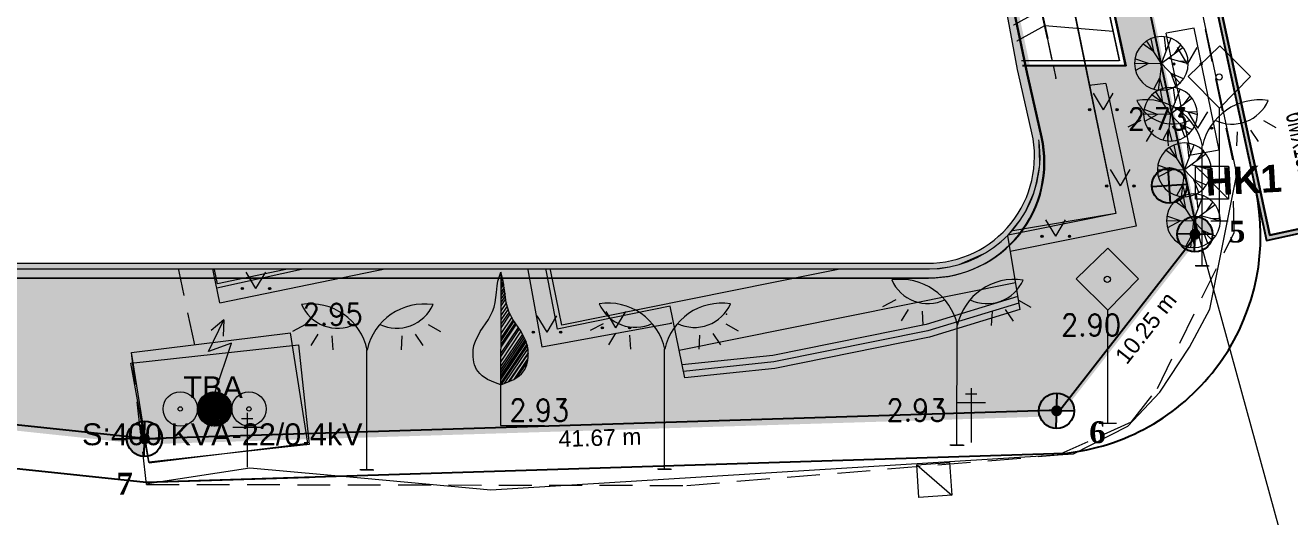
# Model space of a CAD drawing. Header units: millimetres. Extents: x 583747 to 595948, y 2304962 to 2309584.
# Drawn here: x 595658.7 to 595716.4, y 2307167.6 to 2307190.1 of the extents above; entities that cross this region are included whole.
import ezdxf
from ezdxf.enums import TextEntityAlignment as Align
from ezdxf.xclip import XClip

# ---------------------------------------------------------------- set-up
doc = ezdxf.new("R2010")
doc.units = ezdxf.units.MM
doc.set_wipeout_variables(frame=1)
for name, pattern in [('DASH', [0.35, 0.25, -0.1]), ('HIDDEN', [0.375, 0.25, -0.125]), ('{Long Duong}', [2.3, 1.5, -0.8]), ('{qui hoach}', [1.3, 0, -1.3])]:
    doc.linetypes.add(name, pattern=pattern)
for name, color, linetype, lineweight in [('00_bo_sdd', 7, 'Continuous', 30), ('00_nen', 8, 'Continuous', 5), ('AUDIT_I_220808132811-11', 7, 'Continuous', 9), ('bo dat CXCL', 95, 'Continuous', 18), ('Code Cao do', 7, 'Continuous', 0), ('Duong RG Thua', 7, 'Continuous', 0), ('Ghi chu nha', 7, 'Continuous', 0), ('GT NEW', 1, 'Continuous', 13), ('hatch', 45, 'Continuous', 5), ('KT-Chu viet', 255, 'Continuous', 20), ('KT-DV', 7, 'Continuous', 0), ('KT-NEN', 7, 'Continuous', 0), ('KT-Net khuat', 8, 'HIDDEN', 18), ('KT-Net thay', 7, 'Continuous', 20), ('KT-TMB', 7, 'Continuous', 0), ('Level 15', 7, 'Continuous', 0), ('Long Duong_ Phan Cach chat lieu rair mat', 7, 'Continuous', 0), ('moc', 7, 'Continuous', 0), ('Nen dc cb Hong bang', 253, 'Continuous', 60), ('Nghia dia_ Ghi chu §T XH', 7, 'Continuous', 0)]:
    doc.layers.add(name, color=color, linetype=linetype, lineweight=lineweight)
for name, color, linetype in [('A-GLAZ', 135, 'Continuous'), ('AFP-KERB-LINE', 2, 'Continuous'), ('K2', 2, 'Continuous'), ('KT-Kich thuoc', 159, 'Continuous')]:
    doc.layers.add(name, color=color, linetype=linetype)
doc.layers.add('A-TREES', color=7, linetype='Continuous', lineweight=5, true_color=0x4b833f)
doc.layers.add('KT-Vat lieu', color=250, linetype='Continuous', plot=False)
doc.styles.add('Style-.VnArial', font='Vnarial.ttf')
doc.styles.add('Style-STANDARD', font='STANDARD.shx')
doc.styles.add('style6', font='VHAVANB.TTF')
doc.styles.add('VnAvantH', font='VHAVAN.TTF')

# ---------------------------------------------------------------- blocks, each defined once
blk = doc.blocks.new('road')
at = {"layer": 'AFP-KERB-LINE'}
blk.add_line((3611005, 1163389), (3572047, 1147798), dxfattribs=at)
blk.add_lwpolyline([(3611005, 1163389), (3611456, 1163638, 0.430766), (3615082, 1177713), (3541132, 1295305), (3530686, 1310379, 0.534164), (3514065, 1310106), (3507801, 1300401)], format="xyb", dxfattribs=at)
at = {"layer": 'AFP-KERB-LINE', "elevation": 0}
blk.add_lwpolyline([(3572174, 1147849), (3572047, 1147798), (3551626, 1142723, -0.685086), (3475557, 1251490)], format="xyb", dxfattribs=at)
blk = doc.blocks.new('Tree')
for p, q in [((487324, 312329), (487470, 311867)), ((487813, 311436), (488148, 312404)), ((487974, 311902), (487960, 312449)), ((487974, 311902), (488380, 312288)), ((487050, 312107), (487470, 311867)), ((487819, 311432), (487178, 312231)), ((487813, 311436), (486790, 311387)), ((486823, 311654), (487333, 311413)), ((486977, 310843), (487813, 311436)), ((487813, 311436), (487804, 311436)), ((487813, 311436), (487813, 311444)), ((487813, 311436), (487813, 311427)), ((487813, 311436), (487821, 311436)), ((487813, 311436), (488815, 311227)), ((487813, 311436), (488295, 310532)), ((488836, 311401), (488359, 311322)), ((488763, 311057), (488359, 311322)), ((487313, 311081), (486910, 310952)), ((487536, 311239), (487499, 310462)), ((488054, 310984), (488456, 310663)), ((488054, 310984), (488100, 310472)), ((487524, 310836), (487406, 310519))]:
    blk.add_line(p, q)
blk.add_circle((487813, 311436), 1024)
blk = doc.blocks.new('DV')
at = {"layer": 'bo dat CXCL'}
h = blk.add_hatch(dxfattribs=at)
h.set_pattern_fill('GRASS', color=256, scale=20, angle=6e-14)
edge = h.paths.add_edge_path()
edge.add_line((641697, 78089), (641941, 78142))
edge.add_line((641941, 78142), (646822, 55502))
edge.add_line((646822, 55502), (642109, 55502))
edge.add_arc((642109, 55496), 6, 89.99999, 192.16599)
edge.add_line((642104, 55495), (642830, 52123))
edge.add_arc((637740, 51393), 5142, -89.00784, 8.1644, ccw=False)
edge.add_line((637829, 46252), (592692, 46252))
edge.add_line((592692, 46252), (584124, 46252))
edge.add_arc((584124, 46246), 6, 90, 198.27337)
edge.add_line((584118, 46244), (585710, 41424))
edge.add_arc((591405, 43312), 6000, 198.34107, 211.88987)
edge.add_line((586311, 40142), (602148, 38465))
edge.add_arc((602148, 38471), 6, 263.95437, 271.8104)
edge.add_line((602148, 38465), (643794, 39781))
edge.add_arc((643793, 39787), 6, 271.81029, 321.98729)
edge.add_line((643798, 39784), (650107, 47855))
edge.add_line((650107, 47855), (648465, 55470))
edge.add_line((648465, 55470), (642424, 83494))
edge.add_arc((643495, 81256), 2481, 115.5641, 179.94888)
edge.add_line((641014, 81258), (641697, 78089))
for p in [(643616, 54949), (628573, 44153)]:
    blk.add_point(p)
at = {"layer": 'A-GLAZ'}
blk.add_line((637829, 46252, 0), (592692, 46252, 0), dxfattribs=at)
blk.add_arc((637740, 51393, 0), 5142, 270.99216, 8.16438, dxfattribs=at)
at = {"layer": 'AFP-KERB-LINE'}
for p, q in [((643796, 39781), (612199, 38783)), ((612199, 38783), (602011, 38461))]:
    blk.add_line(p, q, dxfattribs=at)
at = {"layer": 'AFP-KERB-LINE', "elevation": 0}
for points in [[(648465, 55470), (642012, 85409)], [(643796, 39781), (650107, 47855), (648465, 55470)], [(602148, 38465), (586311, 40142)]]:
    blk.add_lwpolyline(points, dxfattribs=at)
blk.add_lwpolyline([(609515, 36697), (602074, 36462), (581149, 38676, -0.108011), (552332, 48337, -0.108011)], format="xyb", dxfattribs=at)
at = {"layer": 'GT NEW', "color": 31}
for p, q in [((641697, 78089), (646512, 55752)), ((641941, 78142), (646822, 55502)), ((642048, 55752), (646512, 55752)), ((642102, 55502), (646822, 55502))]:
    blk.add_line(p, q, dxfattribs=at)
at = {"layer": 'KT-Net khuat', "linetype": 'HIDDEN', "ltscale": 3000, "elevation": 0}
blk.add_lwpolyline([(638764, 77457), (643616, 54949)], dxfattribs=at)
at = {"layer": 'A-TREES', "xscale": -1.2, "yscale": 1.2, "zscale": 1.199999999999996, "rotation": 71.72236063323176}
for p in [(1186892, 494254, 0), (1187309, 491930, 0), (1187941, 489390, 0), (1188357, 487066, 0)]:
    blk.add_blockref('Tree', p, dxfattribs=at)
at = {"layer": 'AFP-KERB-LINE'}
ref = blk.add_blockref('road', (-3147123, 179596, 0), dxfattribs=dict(at, rotation=340.0000000045929))
XClip(ref).set_block_clipping_path([(3424978.7776903473, 904726.3076186823), (3853099.8617473282, 1060549.6388383387), (3670662.8681027722, 1561791.1594749615), (3242541.7840457913, 1405967.828255306)])
blk = doc.blocks.new('nen dc cb Hong bang')
at = {"layer": '00_nen', "linetype": 'ByBlock', "lineweight": -2}
h = blk.add_hatch(dxfattribs=at)
h.set_pattern_fill('ANSI35', color=0, scale=0.2, angle=20, style=0)
h.set_pattern_definition([(65, (218.028403, 134.96522), (-0.045315389, 0.021130913), []), (65, (218.061626, 134.97731), (-0.045315389, 0.021130913), [0.0625, -0.0125, 0, -0.0125])])
edge = h.paths.add_edge_path()
edge.add_arc((-50.047, -8.01), 0.785, 0, 360)
at = {"layer": '00_bo_sdd', "color": 0, "linetype": 'ByBlock', "lineweight": -2}
blk.add_line((-10.555, 14.853, -62.12), (0, 0), dxfattribs=at)
at = {"layer": '00_nen', "color": 0, "linetype": 'ByBlock', "lineweight": -2}
for p, q in [((-9.567, 20.798, -62.12), (-8.932, 20.689, -62.12)), ((-10.517, 19.899, -62.12), (-10.336, 19.284, -62.12)), ((-9.981, 20.179, -62.12), (-9.465, 19.814, -62.12)), ((-14.83, 18.883, -62.12), (-15.284, 18.377, -62.12)), ((-14.153, 18.661, -62.12), (-14.276, 18.063, -62.12)), ((-13.524, 18.805, -62.12), (-13.268, 18.217, -62.12)), ((-9.927, 13.601, -62.12), (-11.802, 18.75, -62.12)), ((-9.927, 13.601, -62.12), (-11.802, 18.75, -62.12)), ((-10.257, 15.658, -62.12), (-9.505, 15.932, -62.12)), ((-9.664, 13.697, -62.12), (-10.228, 13.491, -62.12)), ((-10.191, 13.505, -62.12), (-9.627, 13.71, -62.12)), ((-17.27, 9.251, -62.12), (-16.634, 9.142, -62.12)), ((-18.219, 8.352, -62.12), (-18.038, 7.737, -62.12)), ((-17.683, 8.633, -62.12), (-17.167, 8.267, -62.12)), ((-22.532, 7.336, -62.12), (-22.986, 6.83, -62.12)), ((-21.855, 7.114, -62.12), (-21.978, 6.516, -62.12)), ((-21.226, 7.258, -62.12), (-20.97, 6.67, -62.12)), ((-17.63, 2.054, -62.12), (-19.504, 7.204, -62.12)), ((-17.63, 2.054, -62.12), (-19.504, 7.204, -62.12)), ((-11.886, 5.224, -62.12), (-11.135, 5.497, -62.12)), ((-29.449, 3.651, -62.12), (-28.813, 3.542, -62.12)), ((-29.862, 3.032, -62.12), (-29.346, 2.667, -62.12)), ((-30.398, 2.752, -62.12), (-30.217, 2.137, -62.12)), ((-39.733, 2.086, -62.12), (-39.767, 1.946, -62.12)), ((-39.664, 1.997, -62.12), (-39.713, 1.796, -62.12)), ((-39.621, 1.917, -62.12), (-39.678, 1.702, -62.12)), ((-39.597, 1.873, -62.12), (-39.658, 1.645, -62.12)), ((-39.53, 1.749, -62.12), (-39.596, 1.476, -62.12)), ((-34.711, 1.736, -62.12), (-35.165, 1.23, -62.12)), ((-17.367, 2.15, -62.12), (-17.93, 1.945, -62.12)), ((-17.893, 1.958, -62.12), (-17.329, 2.164, -62.12)), ((-39.471, 1.64, -62.12), (-39.548, 1.345, -62.12)), ((-39.404, 1.516, -62.12), (-39.494, 1.194, -62.12)), ((-39.354, 1.394, -62.12), (-39.439, 1.044, -62.12)), ((-39.287, 1.27, -62.12), (-39.384, 0.894, -62.12)), ((-34.034, 1.514, -62.12), (-34.157, 0.916, -62.12)), ((-33.406, 1.658, -62.12), (-33.149, 1.07, -62.12)), ((-29.809, -3.546, -62.12), (-31.683, 1.603, -62.12)), ((-29.809, -3.546, -62.12), (-31.683, 1.603, -62.12)), ((-39.197, 1.125, -62.12), (-39.309, 0.687, -62.12)), ((-39.105, 0.985, -62.12), (-39.234, 0.48, -62.12)), ((-39.019, 0.868, -62.12), (-39.165, 0.292, -62.12)), ((-38.931, 0.76, -62.12), (-39.097, 0.104, -62.12)), ((-38.86, 0.68, -62.12), (-39.042, -0.046, -62.12)), ((-38.737, 0.576, -62.12), (-38.953, -0.29, -62.12)), ((-38.639, 0.484, -62.12), (-38.878, -0.497, -62.12)), ((-38.581, 0.441, -62.12), (-38.837, -0.61, -62.12)), ((-38.497, 0.386, -62.12), (-38.782, -0.76, -62.12)), ((-38.439, 0.344, -62.12), (-38.741, -0.873, -62.12)), ((-38.298, 0.243, -62.12), (-38.646, -1.136, -62.12)), ((-38.24, 0.201, -62.12), (-38.598, -1.268, -62.12)), ((-38.123, 0.118, -62.12), (-38.516, -1.493, -62.12)), ((-38.123, 0.118, -62.12), (-38.516, -1.493, -62.12)), ((-38.012, 0.014, -62.12), (-38.44, -1.7, -62.12)), ((-37.946, -0.047, -62.12), (-38.392, -1.832, -62.12)), ((-37.881, -0.107, -62.12), (-38.345, -1.963, -62.12)), ((-37.816, -0.168, -62.12), (-38.297, -2.095, -62.12)), ((-37.766, -0.22, -62.12), (-38.256, -2.207, -62.12)), ((-37.742, -0.238, -62.12), (-38.242, -2.245, -62.12)), ((-37.663, -0.338, -62.12), (-38.18, -2.414, -62.12)), ((-37.623, -0.385, -62.12), (-38.139, -2.478, -62.12)), ((-37.556, -0.505, -62.12), (-38.023, -2.378, -62.12)), ((-42.201, -1.043, -62.12), (-41.566, -1.152, -62.12)), ((-37.471, -0.696, -62.12), (-37.863, -2.235, -62.12)), ((-37.464, -0.715, -62.12), (-37.842, -2.219, -62.12)), ((-37.398, -0.938, -62.12), (-37.67, -2.054, -62.12)), ((-37.369, -1.076, -62.12), (-37.586, -1.942, -62.12)), ((-42.615, -1.661, -62.12), (-42.099, -2.027, -62.12)), ((-43.151, -1.942, -62.12), (-42.97, -2.557, -62.12)), ((-47.464, -2.958, -62.12), (-47.918, -3.464, -62.12)), ((-46.787, -3.18, -62.12), (-46.91, -3.778, -62.12)), ((-46.158, -3.036, -62.12), (-45.902, -3.624, -62.12)), ((-42.562, -8.24, -62.12), (-44.436, -3.09, -62.12)), ((-42.562, -8.24, -62.12), (-44.436, -3.09, -62.12)), ((-29.546, -3.45, -62.12), (-30.11, -3.656, -62.12)), ((-30.072, -3.642, -62.12), (-29.508, -3.437, -62.12)), ((-50.047, -8.01, -62.12), (-49.778, -8.747, -62.12)), ((-42.298, -8.144, -62.12), (-42.862, -8.349, -62.12)), ((-42.825, -8.336, -62.12), (-42.261, -8.13, -62.12))]:
    blk.add_line(p, q, dxfattribs=at)
at = {"layer": '00_nen', "color": 0, "linetype": 'ByBlock', "lineweight": -2, "elevation": -62.12, "flags": 128}
for points in [[(-51.757, -12.266), (-47.611, -9.982), (-42.537, -8.639), (-36.934, -7.157), (-12.489, 3.507), (-10.604, 5.552), (-9.759, 7.507), (-9.198, 9.908), (-8.912, 11.86), (-9.875, 18.066), (-16.905, 29.308), (-33.739, 56.305), (-43.424, 71.631), (-44.026, 71.906), (-44.744, 72.093), (-45.179, 72.218), (-46.269, 72.319)], [(-69.422, 54.566), (-47.449, 68.094), (-14.447, 14.489), (-36.46, 1.028), (-39.126, 5.358)], [(-39.131, 5.356), (-51.886, -2.601), (-82.523, 46.488), (-69.422, 54.566)]]:
    blk.add_lwpolyline(points, dxfattribs=at)
at = {"layer": '00_nen', "color": 0, "linetype": 'ByBlock', "lineweight": -2, "elevation": -62.12}
for points in [[(-9.881, 15.795), (-11.646, 20.644), (-13.492, 21.504), (-12.617, 23.313), (-10.823, 22.476), (-11.646, 20.644)], [(-11.767, 17.766), (-9.844, 16.87)], [(-11.511, 5.36), (-13.275, 10.209), (-15.121, 11.07), (-14.247, 12.878), (-12.452, 12.041), (-13.275, 10.209)], [(-38.153, -2.489), (-38.4, -2.494), (-38.795, -2.467), (-39.08, -2.401), (-39.222, -2.342), (-39.425, -2.206), (-39.581, -2.044), (-39.656, -1.937), (-39.764, -1.728), (-39.88, -1.416), (-39.913, -1.232), (-39.92, -1.013), (-39.869, -0.532), (-39.706, 0.12), (-39.651, 0.528), (-39.654, 0.739), (-39.679, 0.957), (-39.777, 1.398), (-39.857, 1.704), (-39.889, 1.908), (-39.911, 2.341)], [(-39.911, 2.341), (-37.517, -4.237), (-35.638, -3.553)], [(-38.153, -2.489), (-37.961, -2.334), (-37.676, -2.059), (-37.5, -1.826), (-37.429, -1.69), (-37.361, -1.455), (-37.346, -1.23), (-37.357, -1.1), (-37.408, -0.871), (-37.52, -0.557), (-37.617, -0.396), (-37.755, -0.225), (-38.112, 0.108), (-38.657, 0.502), (-38.952, 0.783), (-39.081, 0.947), (-39.201, 1.132), (-39.412, 1.531), (-39.66, 1.991), (-39.911, 2.341)], [(-19.052, 0.59), (-17.074, -0.177)], [(-51.04, -4.039), (-51.425, -4.698)], [(-50.295, -7.266), (-50.353, -4.929), (-51.212, -5.64), (-51.04, -4.039), (-50.815, -4.754)]]:
    blk.add_lwpolyline(points, dxfattribs=at)
for points in [[(-11.767, 17.766), (-10.357, 18.28), (-9.844, 16.87), (-11.254, 16.357)], [(-19.052, 0.59), (-17.68, 1.196), (-17.074, -0.177), (-18.446, -0.782)]]:
    blk.add_lwpolyline(points, close=True, dxfattribs=at)
at = {"layer": '00_nen', "color": 0, "linetype": 'ByBlock', "lineweight": -2, "elevation": -62.12, "flags": 128}
blk.add_lwpolyline([(-45.424, -8.057), (-52.036, -11.319), (-54.35, -7.352), (-47.456, -3.938)], close=True, dxfattribs=at)
at = {"layer": '00_nen', "color": 0, "linetype": 'ByBlock', "lineweight": -2}
for centre, radius in [((-12.153, 21.966, -62.12), 0.141), ((-13.783, 11.531, -62.12), 0.141), ((-48.572, -7.473, -62.12), 0.785), ((-50.047, -8.01, -62.12), 0.785), ((-48.572, -7.473, -62.12), 0.1), ((-51.521, -8.547, -62.12), 0.785), ((-51.521, -8.547, -62.12), 0.1)]:
    blk.add_circle(centre, radius, dxfattribs=at)
for centre, radius, start, end in [((-9.151, 19.116, -62.12), 2.665, 101.38229, 187.95879), ((-11.477, 21.845, -62.12), 1.804, 264.60741, 356.27474), ((-14.042, 17.335, -62.12), 2.665, 32.04121, 118.61771), ((-14.014, 20.922, -62.12), 1.804, 223.72526, 315.39259), ((-16.853, 7.569, -62.12), 2.665, 101.38229, 187.95879), ((-19.179, 10.299, -62.12), 1.804, 264.60741, 356.27474), ((-21.744, 5.789, -62.12), 2.665, 32.04121, 118.61771), ((-21.716, 9.375, -62.12), 1.804, 223.72526, 315.39259), ((-29.032, 1.969, -62.12), 2.665, 101.38229, 187.95879), ((-31.359, 4.698, -62.12), 1.804, 264.60741, 356.27474), ((-33.923, 0.188, -62.12), 2.665, 32.04121, 118.61771), ((-33.895, 3.775, -62.12), 1.804, 223.72526, 315.39259), ((-41.785, -2.725, -62.12), 2.665, 101.38229, 187.95879), ((-44.111, 0.005, -62.12), 1.804, 264.60741, 356.27474), ((-46.676, -4.505, -62.12), 2.665, 32.04121, 118.61771), ((-46.648, -0.919, -62.12), 1.804, 223.72526, 315.39259)]:
    blk.add_arc(centre, radius, start, end, dxfattribs=at)
blk = doc.blocks.new('COT_DI_1')
at = {"layer": 'Nghia dia_ Ghi chu §T XH', "color": 7, "linetype": 'Continuous', "lineweight": 0}
for p, q in [((0, 49.7), (0, 0)), ((-13.1, 36.7), (13.1, 36.7)), ((-5.2, 44.5), (5.2, 44.5))]:
    blk.add_line(p, q, dxfattribs=at)
blk = doc.blocks.new('hoa')
at = {"linetype": 'ByBlock', "lineweight": -2}
for points in [[(-67.6, 0, 1), (-57.4, 0, 1)], [(57.4, 0, 1), (67.6, 0, 1)]]:
    blk.add_hatch(color=0, dxfattribs=at).paths.add_polyline_path(points)
at = {"color": 0, "linetype": 'ByBlock', "lineweight": -2}
for q in [(-45, 75), (45, 75)]:
    blk.add_line((0, 0), q, dxfattribs=at)
for centre in [(-62.5, 0), (62.5, 0)]:
    blk.add_circle(centre, 5.06, dxfattribs=at)
blk = doc.blocks.new('hk')
at = {"layer": 'K2'}
h = blk.add_hatch(color=256, dxfattribs=at)
h.dxf.hatch_style = 1
h.paths.add_polyline_path([(-79.57, 95.74), (-79.57, 94.3), (-78.13, 94.3, 0.006031), (-78.13, 94.33, 0.407166)])
h.paths.add_polyline_path([(-79.57, 94.3), (-81.01, 94.3, 0.006031), (-81.01, 94.26, 0.407166), (-79.57, 92.86)])
for p, q in [((-79.57, 92.86), (-79.57, 95.74)), ((-78.13, 94.3), (-81.01, 94.3))]:
    blk.add_line(p, q, dxfattribs=at)
blk.add_circle((-79.57, 94.3), 1.44, dxfattribs=at)
blk = doc.blocks.new('wwww1')
at = {"layer": 'Duong RG Thua', "color": 7, "lineweight": 0}
for p, q in [((595695.585, 2307243.169), (595707.074, 2307187.354)), ((595667.369, 2307177.42), (595655.543, 2307234.885)), ((595707.074, 2307187.354), (595708.28, 2307181.506)), ((595708.28, 2307181.506), (595703.307, 2307180.672)), ((595681.796, 2307181.3), (595667.23, 2307178.094)), ((595681.796, 2307181.3), (595682.773, 2307176.211)), ((595703.307, 2307180.672), (595703.904, 2307177.111)), ((595703.7, 2307178.329), (595688.347, 2307175.245)), ((595663.335, 2307175.146), (595670.594, 2307176.044)), ((595671.394, 2307171.004), (595670.594, 2307176.044)), ((595664.135, 2307170.106), (595663.335, 2307175.146)), ((595664.135, 2307170.106), (595671.394, 2307171.004))]:
    blk.add_line(p, q, dxfattribs=at)
at = {"layer": 'Duong RG Thua', "color": 7, "linetype": 'Continuous', "lineweight": 0}
for p, q in [((595711.868, 2307189.971), (595710.584, 2307189.746)), ((595713.004, 2307184.392), (595711.868, 2307189.971)), ((595711.721, 2307184.168), (595710.584, 2307189.746)), ((595707.822, 2307187.443), (595707.074, 2307187.354)), ((595713.004, 2307184.392), (595711.721, 2307184.168)), ((595667.369, 2307177.42), (595681.19, 2307180.264)), ((595681.19, 2307180.264), (595682.07, 2307175.416)), ((595687.94, 2307177.261), (595682.773, 2307176.211)), ((595688.599, 2307173.995), (595687.94, 2307177.261)), ((595682.07, 2307175.416), (595687.978, 2307176.489))]:
    blk.add_line(p, q, dxfattribs=at)
at = {"layer": 'Duong RG Thua', "color": 7, "linetype": 'Continuous', "lineweight": 0, "flags": 128}
for points in [[(595707.822, 2307187.443), (595709.213, 2307180.921), (595703.459, 2307179.765)], [(595703.804, 2307177.708), (595699.627, 2307176.436), (595692.619, 2307175.02), (595688.48, 2307174.586)], [(595703.854, 2307177.409), (595699.7, 2307176.145), (595692.665, 2307174.723), (595688.539, 2307174.29)], [(595703.904, 2307177.111), (595699.774, 2307175.853), (595692.71, 2307174.426), (595688.599, 2307173.995)]]:
    blk.add_lwpolyline(points, dxfattribs=at)
at = {"layer": 'Duong RG Thua', "color": 7, "linetype": 'Continuous', "lineweight": 0}
blk.add_point((595687.978, 2307176.489), dxfattribs=at)
at = {"layer": 'Long Duong_ Phan Cach chat lieu rair mat', "color": 4, "linetype": '{Long Duong}', "lineweight": 0}
for p, q in [((595713.632, 2307183.941), (595700.352, 2307247.065)), ((595666.231, 2307175.504), (595652.824, 2307237.463)), ((595713.686, 2307180.635), (595713.632, 2307183.941)), ((595710.186, 2307173.513), (595713.686, 2307180.635)), ((595664.012, 2307169.123), (595663.335, 2307175.146)), ((595709.007, 2307171.982), (595710.186, 2307173.513)), ((595705.652, 2307170.47), (595709.007, 2307171.982)), ((595688.691, 2307169.076), (595705.652, 2307170.47)), ((595664.012, 2307169.123), (595688.691, 2307169.076))]:
    blk.add_line(p, q, dxfattribs=at)
at = {"layer": 'Duong RG Thua', "color": 3, "lineweight": 0, "xscale": 0.01, "yscale": 0.01, "zscale": 0.01, "rotation": 359.9973000000001}
for p in [(595711.556, 2307188.332), (595707.718, 2307186.244), (595712.035, 2307185.403), (595708.494, 2307182.76), (595680.97, 2307180.5), (595705.542, 2307180.462), (595675.201, 2307179.297), (595669.019, 2307178.073), (595682.309, 2307176.08), (595685.458, 2307176.278)]:
    blk.add_blockref('hoa', p, dxfattribs=at)
at = {"layer": 'hatch', "xscale": 0.56, "yscale": 0.56, "zscale": 0.56, "rotation": 3.617913900724599}
blk.add_blockref('hk', (595758.531, 2307132.885), dxfattribs=at)
at = {"layer": 'Nghia dia_ Ghi chu §T XH', "color": 7, "linetype": 'Continuous', "lineweight": 0, "xscale": 0.05, "yscale": 0.05, "zscale": 0.05, "rotation": 359.9972999999998}
for p in [(595701.684, 2307171.032), (595668.618, 2307169.906)]:
    blk.add_blockref('COT_DI_1', p, dxfattribs=at)
at = {"layer": 'Code Cao do', "color": 6, "linetype": 'Continuous', "lineweight": 0, "style": 'Style-STANDARD'}
for s, p in [('2.73', (595708.832, 2307185.819)), ('2.56', (595660.405, 2307184.421)), ('2.95', (595671.154, 2307176.895))]:
    blk.add_text(s, height=1, rotation=359.9973, dxfattribs=at).set_placement(p, align=Align.MIDDLE_LEFT)
at = {"layer": 'Code Cao do', "color": 212, "linetype": 'Continuous', "lineweight": 0, "style": 'Style-STANDARD'}
for s, p in [('2.90', (595705.784, 2307176.408)), ('2.93', (595680.588, 2307172.513)), ('2.93', (595697.811, 2307172.513))]:
    blk.add_text(s, height=1, rotation=359.9973, dxfattribs=at).set_placement(p, align=Align.MIDDLE_LEFT)
at = {"layer": 'Ghi chu nha', "color": 7, "linetype": 'Continuous', "lineweight": 0, "style": 'Style-.VnArial'}
for s, p in [('TBA', (595667.061, 2307173.564)), ('S:400 KVA-22/0.4kV', (595667.479, 2307171.413))]:
    blk.add_text(s, height=1, rotation=359.9973, dxfattribs=at).set_placement(p, align=Align.MIDDLE_CENTER)
at = {"layer": 'K2', "color": 2, "insert": (595714.117, 2307183.031), "char_height": 1.25, "width": 3.30321, "attachment_point": 5, "rotation": 3.09787, "style": 'style6', "bg_fill": 3, "box_fill_scale": 1.25, "bg_fill_color": 256, "bg_fill_true_color": 13158600, "bg_fill_transparency": 0}
blk.add_mtext('\\A1;{\\fArial|b1|i0|c0|p34;HK1}', dxfattribs=at)
blk = doc.blocks.new('Moc')
at = {"layer": 'moc', "linetype": '{qui hoach}', "lineweight": 0, "ltscale": 0.5}
h = blk.add_hatch(color=7, dxfattribs=at)
edge = h.paths.add_edge_path()
edge.add_arc((0, 0), 0.25, 0, 360)
blk = doc.blocks.new('NEN')
at = {"layer": 'Level 15', "color": 240, "linetype": 'DASH', "lineweight": 13, "ltscale": 10, "true_color": 0xed1f24, "const_width": 0.5, "flags": 128}
blk.add_lwpolyline([(595682.634, 2307317.629), (595677.108, 2307338.736), (595668.702, 2307341.648), (595657.199, 2307332.945), (595633.733, 2307315.075), (595610.101, 2307298.024, 0.685011), (595643.311, 2307173.379), (595664.098, 2307171.161), (595705.748, 2307172.441), (595712.065, 2307180.508), (595682.634, 2307317.629)], format="xyb", close=True, dxfattribs=at)
at = {"layer": 'Level 15', "color": 152, "linetype": 'DASH', "lineweight": 13, "ltscale": 10, "true_color": 0x2776bb, "const_width": 0.5, "flags": 128}
blk.add_lwpolyline([(595676.796, 2307316.238), (595672.115, 2307334.115), (595669.766, 2307334.929), (595660.826, 2307328.166), (595637.307, 2307310.255), (595613.624, 2307293.167, 0.684877), (595643.957, 2307179.345), (595664.326, 2307177.171), (595702.756, 2307178.352), (595705.609, 2307181.996)], format="xyb", close=True, dxfattribs=at)
at = {"layer": 'hatch', "xscale": 0.56, "yscale": 0.56, "zscale": 0.56, "rotation": 358.6179139007246}
for p in [(595755.337, 2307126.643), (595749.02, 2307118.575), (595707.37, 2307117.295)]:
    blk.add_blockref('hk', p, dxfattribs=at)
at = {"layer": 'moc', "color": 7, "linetype": '{qui hoach}', "lineweight": 0, "ltscale": 0.5}
for p in [(595712.065, 2307180.508), (595705.748, 2307172.441), (595664.098, 2307171.161)]:
    blk.add_blockref('Moc', p, dxfattribs=at)
at = {"layer": 'moc', "color": 7, "linetype": 'Continuous', "lineweight": 0, "style": 'Style-.VnArial'}
for s, rotation, p in [('10.25 m', 51.937, (595709.82, 2307176.231)), ('41.67 m', 1.76, (595684.892, 2307171.216))]:
    blk.add_text(s, height=0.75, rotation=rotation, dxfattribs=at).set_placement(p, align=Align.MIDDLE_CENTER)
at = {"layer": 'moc', "color": 7, "linetype": 'Continuous', "lineweight": 0, "char_height": 1, "attachment_point": 4, "line_spacing_factor": 0.6, "style": 'Style-.VnArial'}
for s, insert in [('\\f.VnTimeH|b1|i0|c00|p39;5', (595713.612, 2307180.626)), ('\\f.VnTimeH|b1|i0|c00|p39;6', (595707.235, 2307171.457)), ('\\f.VnTimeH|b1|i0|c00|p39;7', (595662.813, 2307169.113))]:
    blk.add_mtext(s, dxfattribs=dict(at, insert=insert))
blk = doc.blocks.new('duong pccc')
at = {"layer": 'KT-Vat lieu'}
blk.add_hatch(color=6, dxfattribs=at).paths.add_polyline_path([(11503117, 1023660), (11503159, 1023464), (11501204, 1023043), (11497411, 1040639), (11503277, 1041903), (11507069, 1024307), (11505114, 1023886), (11505072, 1024081), (11506832, 1024460), (11503123, 1041665), (11497649, 1040485), (11501358, 1023280)])
at = {"color": 6}
blk.add_lwpolyline([(11506832, 1024460), (11501358, 1023280), (11497649, 1040485), (11503123, 1041665)], close=True, dxfattribs=at)
at = {"layer": 'KT-Vat lieu', "color": 6}
for points in [[(11505114, 1023886), (11507069, 1024307), (11503277, 1041903), (11497411, 1040639), (11501204, 1023043), (11503159, 1023464)], [(11505072, 1024081), (11506832, 1024460), (11503123, 1041665), (11497649, 1040485), (11501358, 1023280), (11503117, 1023660)]]:
    blk.add_lwpolyline(points, dxfattribs=at)
at = {"layer": 'KT-Chu viet', "color": 6, "insert": (11505355, 1026241, 74), "char_height": 1000, "width": 10535.88, "attachment_point": 3, "rotation": 282.16426, "style": 'VnAvantH'}
blk.add_mtext('{\\W0.6;CHç §ç XE PHßNG CH¸Y\\P6mx18m}', dxfattribs=at)
blk = doc.blocks.new('*U75')
at = {"layer": 'KT-Net khuat', "linetype": 'HIDDEN', "ltscale": 20}
blk.add_lwpolyline([(0.9, -3), (0, 0), (0.9, 3)], dxfattribs=at)
blk = doc.blocks.new('*U76')
at = {"layer": 'KT-Kich thuoc', "color": 0, "linetype": 'ByBlock', "lineweight": -2, "transparency": 16777216, "rotation": 282.1642570563549}
for p in [(3.17, 21.905), (3.325, 21.188), (3.48, 20.47), (3.634, 19.753), (3.789, 19.035), (3.943, 18.318), (4.098, 17.6), (4.253, 16.883), (4.407, 16.165), (4.562, 15.448), (4.717, 14.73), (4.871, 14.013), (5.026, 13.295), (5.181, 12.578), (5.335, 11.861), (5.49, 11.143), (5.645, 10.426), (5.799, 9.708), (5.954, 8.991), (6.109, 8.273), (6.263, 7.556), (6.418, 6.838), (6.573, 6.121), (6.727, 5.403), (6.882, 4.686), (7.037, 3.968), (7.191, 3.251), (7.346, 2.533), (7.501, 1.816)]:
    blk.add_blockref('*U75', p, dxfattribs=at)
blk = doc.blocks.new('A$C4DBA2DF6')
at = {"layer": 'KT-Kich thuoc'}
blk.add_line((3.17, 21.905), (7.626, 1.234), dxfattribs=at)
at = {"layer": 'KT-Net khuat', "linetype": 'ByBlock', "ltscale": 30, "elevation": 0}
for points in [[(4.584, 0.158), (0, 21.426), (6.256, 22.775), (11.165, 0), (6.493, 0)], [(4.78, 0.2), (0.238, 21.273), (6.103, 22.537), (10.918, 0.2)]]:
    blk.add_lwpolyline(points, dxfattribs=at)
at = {"layer": 'KT-Net thay'}
blk.add_line((3.17, 21.905), (7.849, 0.2), dxfattribs=at)
at = {"layer": 'KT-Net thay', "linetype": 'Continuous', "const_width": 0.1, "elevation": 0}
blk.add_lwpolyline([(3.926, 20.857), (3.137, 21.898), (2.82, 20.627)], dxfattribs=at)
at = {"layer": 'KT-Kich thuoc'}
blk.add_blockref('*U76', (0, 0), dxfattribs=at)
blk = doc.blocks.new('WWWWW11')
blk.add_wipeout([(596158.126, 2307279.416), (596157.487, 2307279.131), (596156.942, 2307278.754), (596156.425, 2307278.225), (596156.033, 2307277.616), (596155.752, 2307276.881), (596155.631, 2307275.956), (596155.694, 2307275.276), (596156.05, 2307274.25), (596163.938, 2307260.992), (596164.26, 2307260.502), (596164.587, 2307260.144), (596164.926, 2307259.864), (596165.725, 2307259.439), (596166.897, 2307258.983), (596167.446, 2307258.841), (596167.985, 2307258.759), (596168.628, 2307258.734), (596169.339, 2307258.796), (596169.708, 2307258.866), (596187.363, 2307264.957), (596189.3, 2307265.31), (596191.683, 2307265.372), (596193.646, 2307265.118), (596195.481, 2307264.618), (596197.551, 2307263.709), (596198.983, 2307262.825), (596200.456, 2307261.634), (596201.649, 2307260.385), (596202.872, 2307258.7), (596207.378, 2307245.679), (596207.692, 2307244.91), (596208.017, 2307244.358), (596208.741, 2307243.506), (596209.476, 2307242.929), (596210.415, 2307242.451), (596211.338, 2307242.193), (596212.243, 2307242.111), (596257.38, 2307242.111), (596258.585, 2307242.275), (596260.084, 2307242.934), (596260.884, 2307243.573), (596261.699, 2307244.603), (596262.206, 2307245.74), (596262.42, 2307246.88), (596262.381, 2307247.982), (596259.017, 2307263.589), (596258.68, 2307264.195), (596258.193, 2307264.762), (596257.492, 2307265.279), (596256.968, 2307265.52), (596256.178, 2307265.711), (596226.531, 2307265.711), (596225.614, 2307265.844), (596224.732, 2307266.175), (596223.992, 2307266.645), (596223.322, 2307267.3), (596222.666, 2307268.381), (596217.196, 2307284.194), (596216.714, 2307285.133), (596216.37, 2307285.555), (596215.875, 2307285.996), (596215.307, 2307286.348), (596214.583, 2307286.625), (596199.346, 2307291.019), (596197.907, 2307291.13), (596196.316, 2307291.16), (596194.442, 2307291.073), (596192.26, 2307290.802), (596190.133, 2307290.358), (596187.526, 2307289.555)]).translate(0, 0, -0.042)
at = {"layer": 'A-GLAZ', "const_width": 0.5}
blk.add_lwpolyline([(596187.562, 2307289.571, -0.114033), (596199.383, 2307291.036), (596214.441, 2307286.684, -0.260467), (596217.232, 2307284.21), (596222.703, 2307268.398, 0.290863), (596226.567, 2307265.727), (596256.214, 2307265.727, -0.265528), (596259.053, 2307263.605), (596262.418, 2307247.999, -0.451371), (596257.417, 2307242.127), (596212.279, 2307242.127, -0.326781), (596207.415, 2307245.696), (596202.909, 2307258.716, 0.327702), (596187.399, 2307264.973), (596169.744, 2307258.882, -0.133076), (596166.933, 2307258.999), (596165.761, 2307259.456, -0.183721), (596163.975, 2307261.008), (596159.504, 2307268.511, -0.022157), (596156.086, 2307274.266, -0.462092), (596158.163, 2307279.432), (596187.562, 2307289.571)], format="xyb", dxfattribs=at)
at = {"layer": 'AUDIT_I_220808132811-11'}
for points, elevation in [([(596194.147, 2307280.75), (596191.732, 2307287.745, 0.364359), (596187.024, 2307289.8), (596158.088, 2307279.818, 0.451905), (596155.872, 2307274.165), (596163.985, 2307260.551, 0.310679), (596170.148, 2307258.58), (596192.671, 2307266.371, 0.229922), (596192.956, 2307266.786), (596193.177, 2307267.802, -0.27899), (596193.635, 2307268.304), (596198.056, 2307269.825, -0.41434), (596198.708, 2307269.507), (596207.037, 2307245.417, 0.319754), (596212.236, 2307241.714), (596257.373, 2307241.714, 0.480869), (596262.514, 2307248.145), (596261.905, 2307250.84), (596261.86, 2307251.04), (596260.084, 2307259.56)], -0.039), ([(596194.19, 2307280.766), (596191.776, 2307287.76, 0.364359), (596187.067, 2307289.815), (596158.132, 2307279.833, 0.451905), (596155.915, 2307274.18), (596164.029, 2307260.566, 0.310679), (596170.192, 2307258.595), (596192.714, 2307266.386, 0.229922), (596192.999, 2307266.801), (596193.22, 2307267.817, -0.27899), (596193.679, 2307268.319), (596198.099, 2307269.84, -0.41434), (596198.752, 2307269.523), (596207.081, 2307245.432, 0.319754), (596212.279, 2307241.729), (596257.417, 2307241.729, 0.480869), (596262.557, 2307248.16), (596261.949, 2307250.855), (596261.903, 2307251.055), (596260.128, 2307259.575)], -0.039), ([(596194.191, 2307280.763), (596191.776, 2307287.758, 0.364359), (596187.068, 2307289.813), (596158.132, 2307279.831, 0.451905), (596155.915, 2307274.178), (596164.029, 2307260.564, 0.310679), (596170.192, 2307258.593), (596192.715, 2307266.384, 0.229922), (596192.999, 2307266.799), (596193.22, 2307267.815, -0.27899), (596193.679, 2307268.317), (596198.099, 2307269.838, -0.41434), (596198.752, 2307269.52), (596207.081, 2307245.43, 0.319754), (596212.279, 2307241.727), (596257.417, 2307241.727, 0.480869), (596262.557, 2307248.158), (596261.949, 2307250.853), (596261.903, 2307251.053), (596260.128, 2307259.573)], -0.042), ([(596192.539, 2307266.746, 0.204279), (596192.605, 2307266.867), (596192.829, 2307267.897, -0.275412), (596193.557, 2307268.698), (596197.969, 2307270.216, -0.414195), (596199.13, 2307269.651), (596207.459, 2307245.56, 0.319754), (596212.279, 2307242.127), (596257.417, 2307242.127, 0.36531), (596262.383, 2307246.438)], -0.042)]:
    blk.add_lwpolyline(points, format="xyb", dxfattribs=dict(at, elevation=elevation))
blk.add_lwpolyline([(596196.388, 2307281.613), (596193.8, 2307280.719), (596191.328, 2307287.879, 0.361788), (596187.097, 2307289.714), (596158.172, 2307279.736, 0.450686), (596156.166, 2307274.637), (596164.261, 2307261.054, 0.309092), (596169.983, 2307259.233), (596192.455, 2307267.007, 0.206116), (596192.528, 2307267.137), (596192.751, 2307268.166, -0.275487), (596193.471, 2307268.958), (596197.884, 2307270.476, -0.414197), (596199.03, 2307269.919), (596207.359, 2307245.828, 0.319754), (596212.19, 2307242.386), (596257.328, 2307242.386, 0.480869), (596262.09, 2307248.344), (596261.481, 2307251.039), (596261.435, 2307251.242), (596259.844, 2307259.799)], format="xyb", dxfattribs=at)

msp = doc.modelspace()

# ---------------------------------------------------------------- block references
at = {"layer": 'KT-NEN', "color": 7, "lineweight": 0}
msp.add_blockref('wwww1', (0.167, -0.045, -0.002), dxfattribs=at)

# ---------------------------------------------------------------- next in the draw order: block references
at = {"layer": 'AFP-KERB-LINE', "xscale": 0.001, "yscale": 0.001, "zscale": 0.001}
msp.add_blockref('duong pccc', (584214.128, 2306157.185), dxfattribs=at)
at = {"layer": 'KT-DV', "xscale": 0.001, "yscale": 0.001, "zscale": 0.001}
msp.add_blockref('DV', (595062.094, 2307132.697), dxfattribs=at)
at = {"layer": 'KT-Net thay'}
for name, p in [('NEN', (0, 0)), ('A$C4DBA2DF6', (595697.702, 2307188.228))]:
    msp.add_blockref(name, p, dxfattribs=at)
at = {"layer": 'Nen dc cb Hong bang', "color": 250, "lineweight": 5, "transparency": 33554559}
ref = msp.add_blockref('nen dc cb Hong bang', (595717.055, 2307162.892, 62.118), dxfattribs=dict(at, rotation=339.9497468043105))
XClip(ref).set_block_clipping_path([(-203.3197306411, -233.6640955163), (218.1103911197, -79.8573456709), (46.3376134067, 390.7996488991), (-375.0925083541, 236.9928990537)])

# ---------------------------------------------------------------- next in the draw order: block references
at = {"layer": 'KT-TMB'}
msp.add_blockref('WWWWW11', (-557.473, -63.204, 0.042), dxfattribs=at)

doc.saveas('drawing.dxf')
